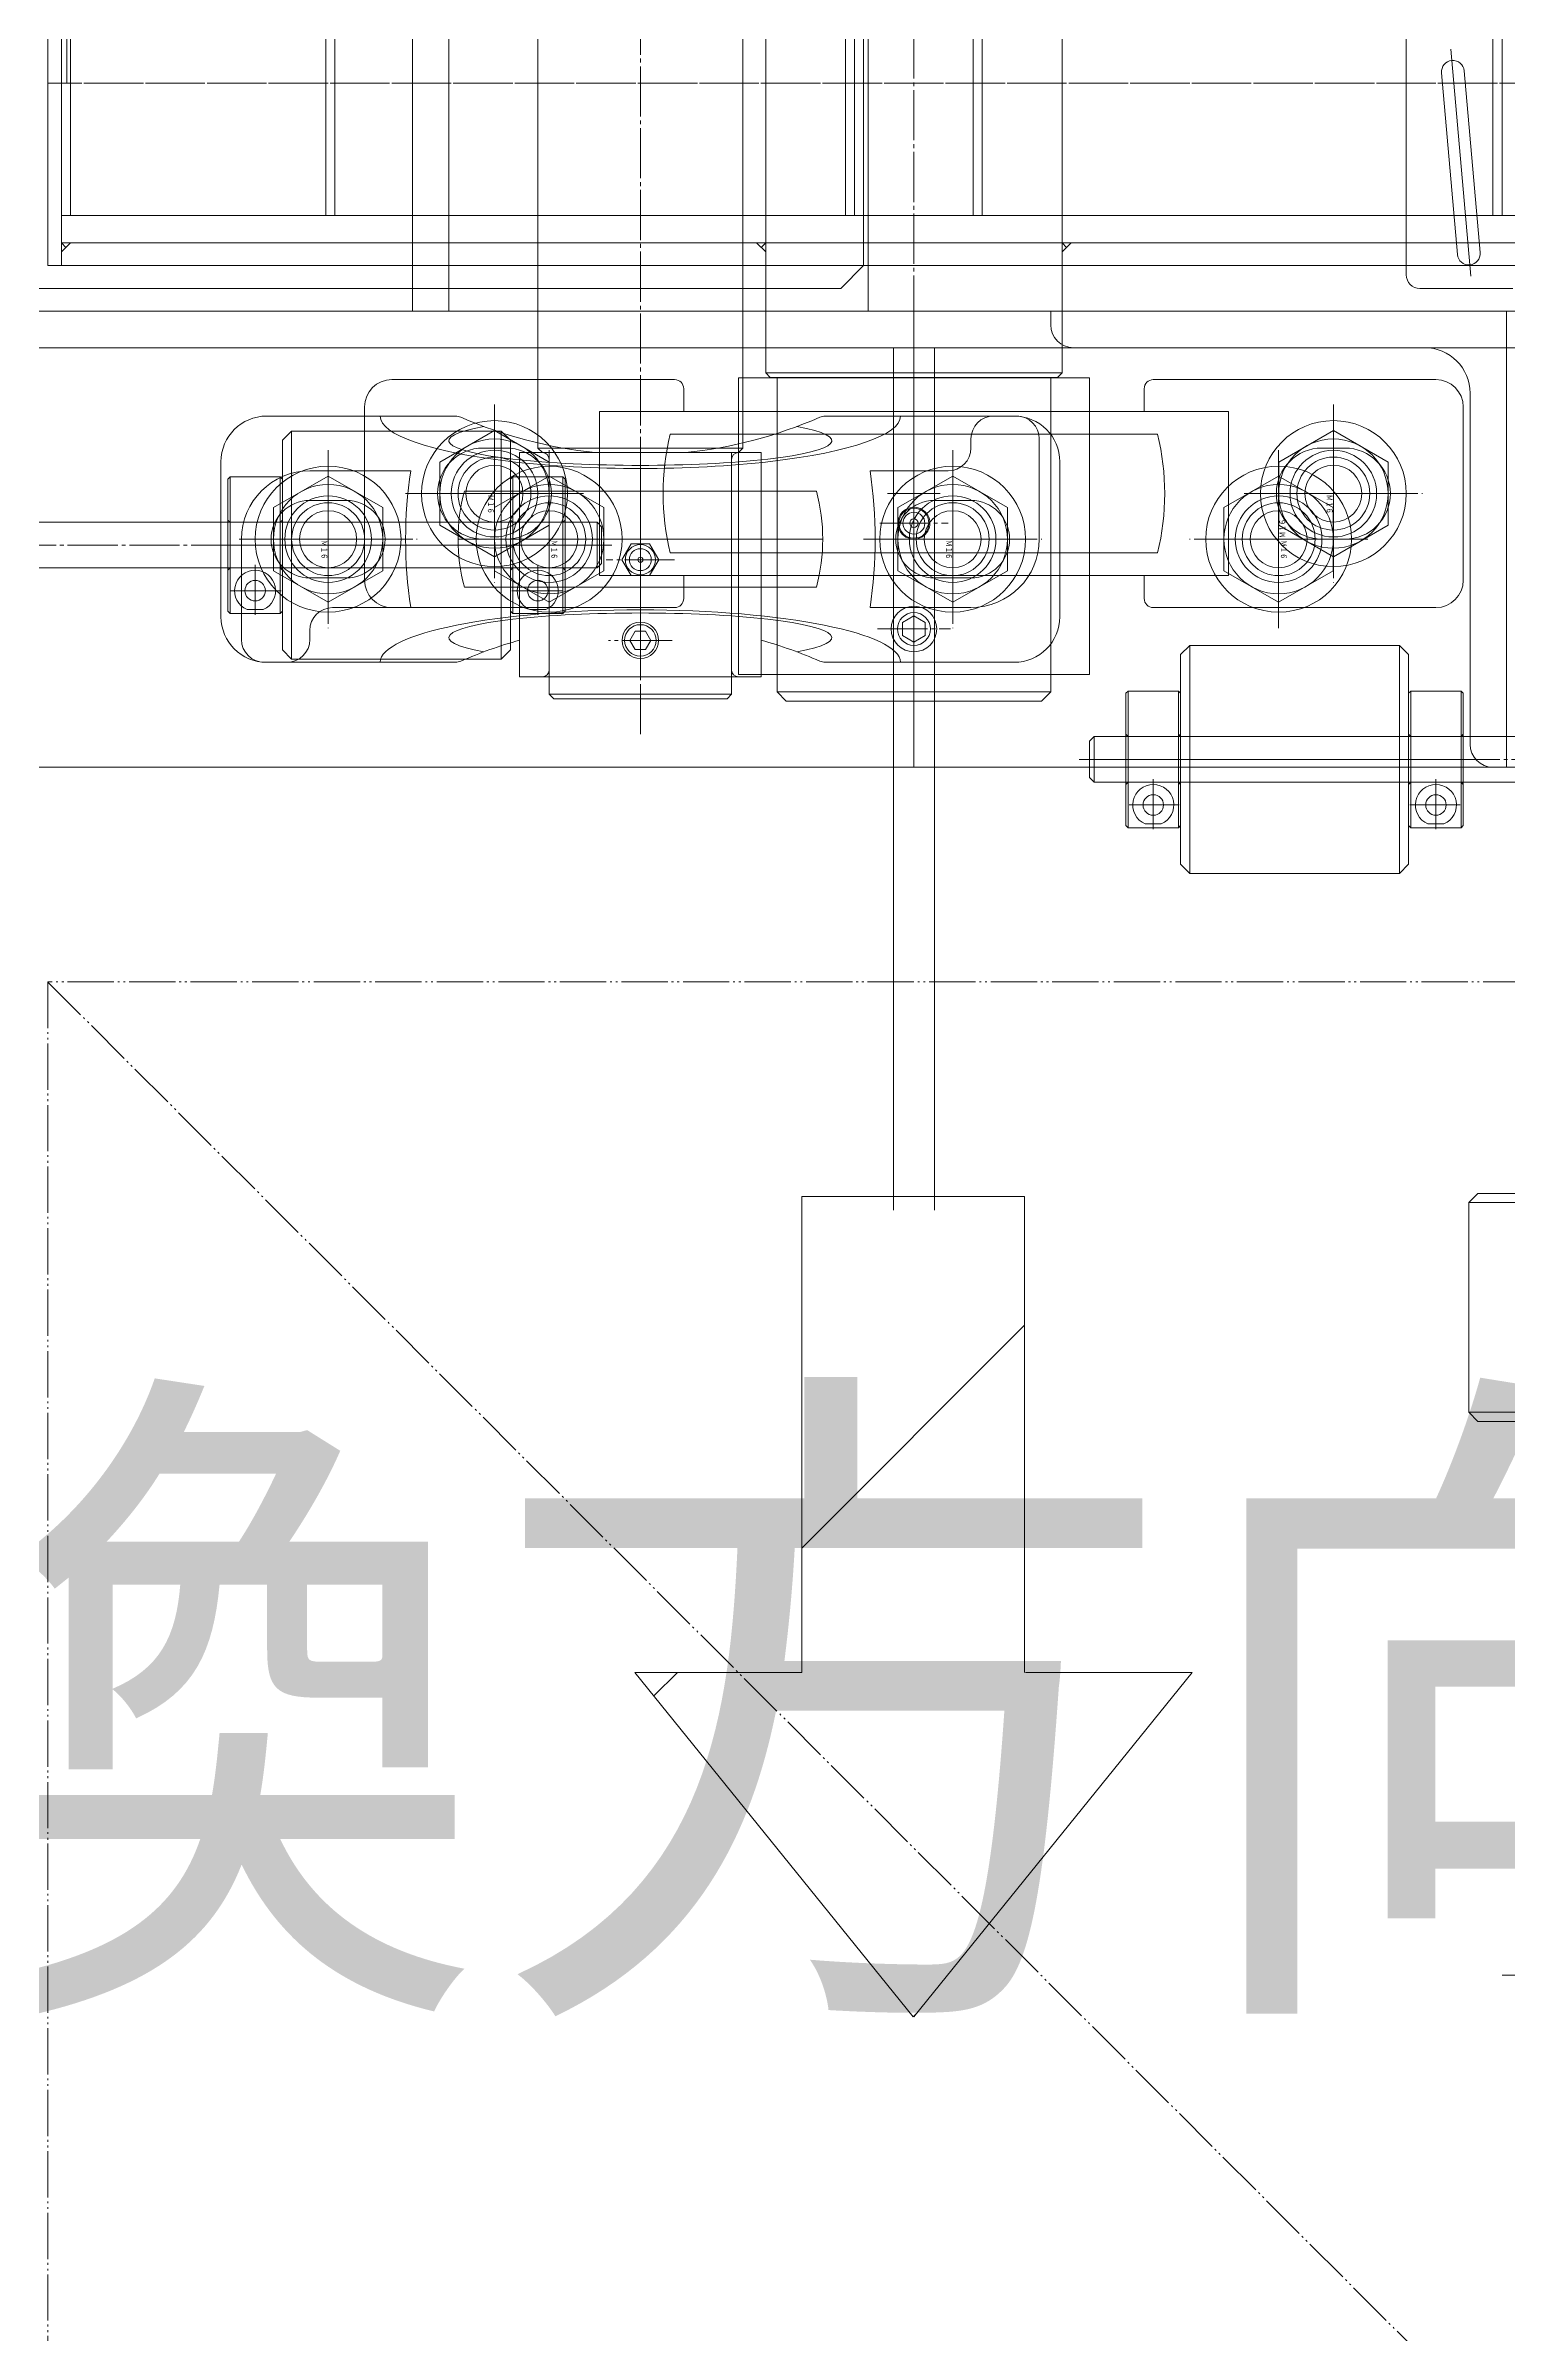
# Model space of a CAD drawing. Units: millimetres at full size. Extents: x -21196 to 21204, y -11807 to 11807.
# Drawn here: x -9000 to -8679, y -3874 to -3372 of the extents above; entities that cross this region are included whole.
import ezdxf
from ezdxf.enums import TextEntityAlignment as Align

# ---------------------------------------------------------------- set-up
doc = ezdxf.new("R2010")
doc.units = ezdxf.units.MM
doc.header["$LTSCALE"] = 0.5
doc.linetypes.add('USER3', pattern=[26.999999, 20.299999, -1.7, 0.8, -1.7, 0.8, -1.7])
doc.linetypes.add('USER4', pattern=[27.1, 22, -1.7, 1.7, -1.7])
doc.layers.add('1-0_設備-5(241129配置図菊池追記(立面図).jww)(機器配置図 260128.dwg)', color=7, linetype='Continuous', lineweight=9)
doc.layers.add('1-1_設備-D(241129配置図菊池追記(立面図).jww)(機器配置図 260128.dwg)', color=7, linetype='Continuous')
doc.styles.add('ＭＳ ゴシック', font='')
doc.styles.get('ＭＳ ゴシック').set_extended_font_data('MS Gothic')

msp = doc.modelspace()

# ---------------------------------------------------------------- linework, layer by layer
at = {"layer": '1-0_設備-5(241129配置図菊池追記(立面図).jww)(機器配置図 260128.dwg)', "linetype": 'USER4'}
for p, q in [((-8809.5215, -1010.3917), (-8809.5215, -3520.9026)), ((-8869.5215, -3522.9294), (-8869.5215, -1337.3649)), ((-8901.5215, -3450.6119), (-8901.5215, -3489.6824)), ((-8901.5215, -3453.4721), (-8901.5215, -3486.8222)), ((-8717.5215, -3450.6119), (-8717.5215, -3489.6824)), ((-8717.5215, -3453.4721), (-8717.5215, -3486.8222)), ((-8901.5215, -3455.3342), (-8901.5215, -3484.9601)), ((-8717.5215, -3455.3342), (-8717.5215, -3484.9601)), ((-8938.0215, -3460.6119), (-8938.0215, -3499.6824)), ((-8889.5215, -3460.6119), (-8889.5215, -3499.6824)), ((-8889.5215, -3497.1895), (-8889.5215, -3463.1048)), ((-8801.0215, -3460.6119), (-8801.0215, -3499.6824)), ((-8729.5215, -3460.6119), (-8729.5215, -3499.6824)), ((-8729.5215, -3499.6824), (-8729.5215, -3460.6119)), ((-8729.5215, -3497.1895), (-8729.5215, -3463.1048)), ((-8729.5215, -3497.1895), (-8729.5215, -3463.1048)), ((-8938.0215, -3494.9601), (-8938.0215, -3465.3342)), ((-8938.0215, -3466.6471), (-8938.0215, -3493.6471)), ((-8889.5215, -3496.4239), (-8889.5215, -3463.8704)), ((-8889.5215, -3496.4239), (-8889.5215, -3463.8704)), ((-8801.0215, -3494.9601), (-8801.0215, -3465.3342)), ((-8801.0215, -3466.6471), (-8801.0215, -3493.6471)), ((-8729.5215, -3496.4239), (-8729.5215, -3463.8704)), ((-8729.5215, -3496.4239), (-8729.5215, -3463.8704)), ((-8881.977, -3470.1471), (-8921.0661, -3470.1471)), ((-8921.0568, -3470.1471), (-8881.9862, -3470.1471)), ((-8916.3345, -3470.1471), (-8886.7085, -3470.1471)), ((-8737.0661, -3470.1471), (-8697.977, -3470.1471)), ((-8737.0568, -3470.1471), (-8697.9862, -3470.1471)), ((-8732.3345, -3470.1471), (-8702.7085, -3470.1471)), ((-8817.0271, -3476.6471), (-8802.016, -3476.6471)), ((-8875.748, -3481.4471), (-9060.6373, -3481.4471)), ((-8957.5568, -3480.1471), (-8918.4862, -3480.1471)), ((-8955.3293, -3480.1471), (-8920.7137, -3480.1471)), ((-8923.2085, -3480.1471), (-8952.8345, -3480.1471)), ((-8869.9862, -3480.1471), (-8909.0568, -3480.1471)), ((-8872.4792, -3480.1471), (-8906.5639, -3480.1471)), ((-8873.2448, -3480.1471), (-8905.7983, -3480.1471)), ((-8873.2448, -3480.1471), (-8905.7983, -3480.1471)), ((-8820.5568, -3480.1471), (-8781.4862, -3480.1471)), ((-8783.7137, -3480.1471), (-8818.3293, -3480.1471)), ((-8786.2085, -3480.1471), (-8815.8345, -3480.1471)), ((-8709.9862, -3480.1471), (-8749.0568, -3480.1471)), ((-8709.9862, -3480.1471), (-8749.0568, -3480.1471)), ((-8746.5639, -3480.1471), (-8712.4792, -3480.1471)), ((-8746.5639, -3480.1471), (-8712.4792, -3480.1471)), ((-8713.2448, -3480.1471), (-8745.7983, -3480.1471)), ((-8713.2448, -3480.1471), (-8745.7983, -3480.1471)), ((-8954.0215, -3485.757), (-8954.0215, -3497.1373)), ((-8892.0215, -3485.757), (-8892.0215, -3497.1373)), ((-8862.016, -3484.6471), (-8877.0271, -3484.6471)), ((-8948.3314, -3491.4471), (-8959.7117, -3491.4471)), ((-8897.7117, -3491.4471), (-8886.3314, -3491.4471)), ((-8862.5215, -3502.3471), (-8876.5215, -3502.3471)), ((-8817.5215, -3499.8471), (-8801.5215, -3499.8471)), ((-8773.2951, -3528.4471), (-8588.4058, -3528.4471)), ((-8757.0215, -3532.757), (-8757.0215, -3544.1373)), ((-8695.0215, -3532.757), (-8695.0215, -3544.1373)), ((-8751.3314, -3538.4471), (-8762.7117, -3538.4471)), ((-8700.7117, -3538.4471), (-8689.3314, -3538.4471)), ((-8318.5216, -3795.1472), (-8680.5216, -3795.1472))]:
    msp.add_line(p, q, dxfattribs=at)
at = {"layer": '1-0_設備-5(241129配置図菊池追記(立面図).jww)(機器配置図 260128.dwg)'}
for p, q in [((-8911.5215, -3430.1471), (-8911.5215, -1430.1471)), ((-8996.5215, -1440.1471), (-8996.5215, -3420.1471)), ((-8842.0215, -1440.1471), (-8842.0215, -3420.1471)), ((-8777.0215, -1440.1471), (-8777.0215, -3420.1471)), ((-8701.5215, -3422.1471), (-8701.5215, -1438.1471)), ((-8994.5215, -3409.1471), (-8994.5215, -2433.1471)), ((-8938.5215, -2433.1471), (-8938.5215, -3409.1471)), ((-8936.5215, -2433.1471), (-8936.5215, -3409.1471)), ((-8824.5215, -3409.1471), (-8824.5215, -2433.1471)), ((-8822.5215, -3409.1471), (-8822.5215, -2433.1471)), ((-8796.5215, -2433.1471), (-8796.5215, -3409.1471)), ((-8794.5215, -2433.1471), (-8794.5215, -3409.1471)), ((-8682.5215, -2433.1471), (-8682.5215, -3409.1471)), ((-8680.5215, -2433.1471), (-8680.5215, -3409.1471)), ((-8691.7368, -3372.6861), (-8687.3842, -3422.4369)), ((-8693.7941, -3377.8555), (-8690.3079, -3417.7033)), ((-8685.3269, -3417.2675), (-8688.8131, -3377.4197)), ((-8622.5215, -3409.1471), (-8996.5215, -3409.1471)), ((-8622.5215, -3415.1471), (-8996.5215, -3415.1471)), ((-8995.5215, -3416.1471), (-8996.5215, -3415.1471)), ((-8843.0215, -3416.1471), (-8842.0215, -3415.1471)), ((-8776.0215, -3416.1471), (-8777.0215, -3415.1471)), ((-8777.0215, -3420.1471), (-8777.0215, -3443.6471)), ((-8678.1562, -3425.1471), (-8698.5215, -3425.1471)), ((-8809.5215, -3530.1471), (-8809.5215, -3430.1471)), ((-8779.5215, -3433.1471), (-8779.5215, -3430.1471)), ((-8679.5215, -3430.1471), (-8779.5215, -3430.1471)), ((-8779.5215, -3433.1471), (-8779.5215, -3430.1471)), ((-8679.5215, -3430.1471), (-8779.5215, -3430.1471)), ((-8679.5215, -3430.1471), (-8679.5215, -3530.1471)), ((-9209.5215, -3438.1471), (-6709.5215, -3438.1471)), ((-9209.5215, -3438.1471), (-6709.5215, -3438.1471)), ((-9209.5215, -3438.1471), (-6709.5215, -3438.1471)), ((-9114.5215, -3438.1471), (-8774.5215, -3438.1471)), ((-9114.5215, -3438.1471), (-8774.5215, -3438.1471)), ((-8814.0215, -3627.3532), (-8814.0215, -3438.1471)), ((-8697.5215, -3438.1471), (-8774.5215, -3438.1471)), ((-8697.5215, -3438.1471), (-8774.5215, -3438.1471)), ((-8862.0215, -3445.1471), (-8924.0215, -3445.1471)), ((-8860.0215, -3452.1471), (-8860.0215, -3447.1471)), ((-8771.0215, -3444.7471), (-8848.0215, -3444.7471)), ((-8848.0215, -3444.7471), (-8848.0215, -3452.1471)), ((-8842.0215, -3443.6471), (-8841.0215, -3444.6471)), ((-8778.0215, -3444.6471), (-8841.0215, -3444.6471)), ((-8839.5215, -3444.6471), (-8839.5215, -3513.6471)), ((-8839.5215, -3444.7471), (-8839.5215, -3509.8471)), ((-8809.5215, -3444.7471), (-8809.5215, -3509.8471)), ((-8779.5215, -3513.6471), (-8779.5215, -3444.6471)), ((-8779.5215, -3444.7471), (-8779.5215, -3509.8471)), ((-8777.0215, -3443.6471), (-8778.0215, -3444.6471)), ((-8771.0215, -3444.7471), (-8771.0215, -3452.1471)), ((-8759.0215, -3447.1471), (-8759.0215, -3452.1471)), ((-8695.0215, -3445.1471), (-8757.0215, -3445.1471)), ((-8687.5215, -3525.1471), (-8687.5215, -3448.1471)), ((-8687.5215, -3525.1471), (-8687.5215, -3448.1471)), ((-8910.0771, -3453.1471), (-8951.5215, -3453.1471)), ((-8930.0215, -3451.1471), (-8930.0215, -3489.1471)), ((-8878.5215, -3452.1471), (-8878.5215, -3488.1471)), ((-8878.5215, -3452.1471), (-8877.7133, -3452.1471)), ((-8741.3298, -3452.1471), (-8877.7133, -3452.1471)), ((-8848.0215, -3452.1471), (-8848.0215, -3488.1471)), ((-8828.966, -3453.1471), (-8787.0215, -3453.1471)), ((-8771.0215, -3452.1471), (-8771.0215, -3488.1471)), ((-8741.3298, -3452.1471), (-8740.5215, -3452.1471)), ((-8740.5215, -3488.1471), (-8740.5215, -3452.1471)), ((-8689.0215, -3489.1471), (-8689.0215, -3451.1471)), ((-8946.0215, -3456.4471), (-8946.0215, -3506.4471)), ((-8913.5155, -3463.2221), (-8901.5215, -3456.2971)), ((-8900.0215, -3456.4471), (-8900.0215, -3506.4471)), ((-8862.9631, -3457.1471), (-8756.08, -3457.1471)), ((-8797.0215, -3458.1471), (-8797.0215, -3460.1471)), ((-8782.0215, -3458.1471), (-8782.0215, -3480.1471)), ((-8729.5155, -3463.2221), (-8717.5215, -3456.2971)), ((-8961.5215, -3497.1471), (-8961.5215, -3463.1471)), ((-8913.5155, -3477.0721), (-8913.5155, -3463.2221)), ((-8904.0215, -3460.1471), (-8899.0215, -3460.1471)), ((-8843.0215, -3461.1471), (-8896.0215, -3461.1471)), ((-8847.0215, -3460.1471), (-8892.0215, -3460.1471)), ((-8889.5215, -3462.6471), (-8889.5215, -3508.8471)), ((-8869.5215, -3510.3471), (-8869.5215, -3461.1471)), ((-8849.5215, -3462.6471), (-8849.5215, -3508.8471)), ((-8777.5215, -3463.1471), (-8777.5215, -3497.1471)), ((-8729.5155, -3477.0721), (-8729.5155, -3463.2221)), ((-8720.0215, -3460.1471), (-8715.0215, -3460.1471)), ((-8959.5215, -3466.4471), (-8960.0215, -3466.9471)), ((-8960.0215, -3466.9471), (-8960.0215, -3495.9471)), ((-8959.5215, -3466.4471), (-8959.5215, -3496.4471)), ((-8948.5215, -3466.4471), (-8959.5215, -3466.4471)), ((-8950.0155, -3473.2221), (-8938.0215, -3466.2971)), ((-8948.5215, -3466.4471), (-8948.5215, -3496.4471)), ((-8948.0215, -3466.9471), (-8948.5215, -3466.4471)), ((-8948.0215, -3466.9471), (-8948.0215, -3495.9471)), ((-8942.0215, -3465.1471), (-8919.8901, -3465.1471)), ((-8898.0215, -3466.9471), (-8897.5215, -3466.4471)), ((-8898.0215, -3466.9471), (-8898.0215, -3495.9471)), ((-8897.5215, -3466.4471), (-8897.5215, -3496.4471)), ((-8897.5215, -3466.4471), (-8886.5215, -3466.4471)), ((-8877.5275, -3473.2221), (-8889.5215, -3466.2971)), ((-8886.5215, -3466.4471), (-8886.5215, -3496.4471)), ((-8886.5215, -3466.4471), (-8886.0215, -3466.9471)), ((-8886.0215, -3466.9471), (-8886.0215, -3495.9471)), ((-8802.0215, -3465.1471), (-8819.1529, -3465.1471)), ((-8813.0155, -3473.2221), (-8801.0215, -3466.2971)), ((-8741.5155, -3473.2221), (-8729.5215, -3466.2971)), ((-8717.5275, -3473.2221), (-8729.5215, -3466.2971)), ((-8729.5215, -3466.2971), (-8717.5275, -3473.2221)), ((-8950.0155, -3487.0721), (-8950.0155, -3473.2221)), ((-8934.0215, -3471.6471), (-8942.0215, -3471.6471)), ((-8830.9243, -3469.6471), (-8908.1188, -3469.6471)), ((-8877.5275, -3487.0721), (-8877.5275, -3473.2221)), ((-8803.7592, -3470.1471), (-8815.2839, -3470.1471)), ((-8813.0155, -3487.0721), (-8813.0155, -3473.2221)), ((-8805.0215, -3471.6471), (-8797.0215, -3471.6471)), ((-8717.5275, -3487.0721), (-8717.5275, -3473.2221)), ((-8717.5275, -3473.2221), (-8717.5275, -3487.0721)), ((-8960.0215, -3475.9471), (-8959.5215, -3476.4471)), ((-8948.5215, -3476.4471), (-8959.5215, -3476.4471)), ((-8948.5215, -3476.4471), (-8948.0215, -3475.9471)), ((-8898.0215, -3476.4471), (-8948.0215, -3476.4471)), ((-8901.5215, -3483.9971), (-8913.5155, -3477.0721)), ((-8889.5275, -3477.0721), (-8901.5215, -3483.9971)), ((-8897.5215, -3476.4471), (-8898.0215, -3475.9471)), ((-8897.5215, -3476.4471), (-8886.5215, -3476.4471)), ((-8886.0215, -3475.9471), (-8886.5215, -3476.4471)), ((-8879.0215, -3476.4471), (-8879.0215, -3486.4471)), ((-8717.5215, -3483.9971), (-8729.5155, -3477.0721)), ((-8705.5275, -3477.0721), (-8717.5215, -3483.9971)), ((-8948.0215, -3481.4471), (-8960.0215, -3481.4471)), ((-8957.0215, -3502.1471), (-8957.0215, -3480.1471)), ((-8898.0215, -3481.4471), (-8948.0215, -3481.4471)), ((-8909.5215, -3480.1471), (-8829.5215, -3480.1471)), ((-8899.0215, -3480.1471), (-8904.0215, -3480.1471)), ((-8898.0215, -3481.4471), (-8886.0215, -3481.4471)), ((-8862.9631, -3483.1471), (-8756.08, -3483.1471)), ((-8715.0215, -3480.1471), (-8720.0215, -3480.1471)), ((-8959.5215, -3486.4471), (-8960.0215, -3486.9471)), ((-8948.5215, -3486.4471), (-8959.5215, -3486.4471)), ((-8938.0215, -3493.9971), (-8950.0155, -3487.0721)), ((-8948.0215, -3486.9471), (-8948.5215, -3486.4471)), ((-8898.0215, -3486.4471), (-8948.0215, -3486.4471)), ((-8934.0215, -3488.6471), (-8942.0215, -3488.6471)), ((-8926.0275, -3487.0721), (-8938.0215, -3493.9971)), ((-8901.5155, -3487.0721), (-8889.5215, -3493.9971)), ((-8898.0215, -3486.9471), (-8897.5215, -3486.4471)), ((-8897.5215, -3486.4471), (-8886.5215, -3486.4471)), ((-8889.5215, -3493.9971), (-8877.5275, -3487.0721)), ((-8886.5215, -3486.4471), (-8886.0215, -3486.9471)), ((-8877.7133, -3488.1471), (-8878.5215, -3488.1471)), ((-8877.7133, -3488.1471), (-8741.3298, -3488.1471)), ((-8860.0215, -3493.1471), (-8860.0215, -3488.1471)), ((-8848.0215, -3488.1471), (-8848.0215, -3509.8471)), ((-8801.0215, -3493.9971), (-8813.0155, -3487.0721)), ((-8805.0215, -3488.6471), (-8797.0215, -3488.6471)), ((-8789.0275, -3487.0721), (-8801.0215, -3493.9971)), ((-8771.0215, -3488.1471), (-8771.0215, -3509.8471)), ((-8759.0215, -3488.1471), (-8759.0215, -3493.1471)), ((-8741.5155, -3487.0721), (-8729.5215, -3493.9971)), ((-8740.5215, -3488.1471), (-8741.3298, -3488.1471)), ((-8729.5215, -3493.9971), (-8717.5275, -3487.0721)), ((-8717.5275, -3487.0721), (-8729.5215, -3493.9971)), ((-8830.9243, -3490.6471), (-8908.1188, -3490.6471)), ((-8960.0215, -3495.9471), (-8959.5215, -3496.4471)), ((-8948.5215, -3496.4471), (-8959.5215, -3496.4471)), ((-8952.2629, -3495.5893), (-8955.7801, -3495.5893)), ((-8948.0215, -3495.9471), (-8948.5215, -3496.4471)), ((-8937.0215, -3495.1471), (-8919.8901, -3495.1471)), ((-8924.0215, -3495.1471), (-8862.0215, -3495.1471)), ((-8898.0215, -3495.9471), (-8897.5215, -3496.4471)), ((-8897.5215, -3496.4471), (-8886.5215, -3496.4471)), ((-8893.7801, -3495.5893), (-8890.2629, -3495.5893)), ((-8886.0215, -3495.9471), (-8886.5215, -3496.4471)), ((-8797.0215, -3495.1471), (-8819.1529, -3495.1471)), ((-8812.0215, -3498.4038), (-8809.5215, -3496.9604)), ((-8812.0215, -3501.2905), (-8812.0215, -3498.4038)), ((-8809.5215, -3496.9604), (-8807.0215, -3498.4038)), ((-8807.0215, -3498.4038), (-8807.0215, -3501.2905)), ((-8757.0215, -3495.1471), (-8695.0215, -3495.1471)), ((-8942.0215, -3502.1471), (-8942.0215, -3500.1471)), ((-8809.5215, -3502.7339), (-8812.0215, -3501.2905)), ((-8807.0215, -3501.2905), (-8809.5215, -3502.7339)), ((-8749.0215, -3503.4471), (-8749.0215, -3553.4471)), ((-8703.0215, -3503.4471), (-8703.0215, -3553.4471)), ((-8910.0771, -3507.1471), (-8952.0215, -3507.1471)), ((-8828.966, -3507.1471), (-8787.5215, -3507.1471)), ((-8843.0215, -3510.3471), (-8896.0215, -3510.3471)), ((-8771.0215, -3509.8471), (-8848.0215, -3509.8471)), ((-8837.5215, -3515.6471), (-8839.5215, -3513.6471)), ((-8779.5215, -3513.6471), (-8839.5215, -3513.6471)), ((-8779.5215, -3513.6471), (-8781.5215, -3515.6471)), ((-8762.5215, -3513.4471), (-8763.0215, -3513.9471)), ((-8762.5215, -3513.4471), (-8762.5215, -3543.4471)), ((-8751.5215, -3513.4471), (-8762.5215, -3513.4471)), ((-8751.5215, -3513.4471), (-8751.5215, -3543.4471)), ((-8751.0215, -3513.9471), (-8751.5215, -3513.4471)), ((-8701.0215, -3513.9471), (-8700.5215, -3513.4471)), ((-8700.5215, -3513.4471), (-8700.5215, -3543.4471)), ((-8700.5215, -3513.4471), (-8689.5215, -3513.4471)), ((-8689.5215, -3513.4471), (-8689.5215, -3543.4471)), ((-8689.5215, -3513.4471), (-8689.0215, -3513.9471)), ((-8889.5215, -3514.1471), (-8849.5215, -3514.1471)), ((-8837.5215, -3515.6471), (-8781.5215, -3515.6471)), ((-8763.0215, -3513.9471), (-8763.0215, -3542.9471)), ((-8751.0215, -3513.9471), (-8751.0215, -3542.9471)), ((-8701.0215, -3513.9471), (-8701.0215, -3542.9471)), ((-8689.0215, -3513.9471), (-8689.0215, -3542.9471)), ((-8770.0215, -3523.4471), (-8770.0215, -3533.4471)), ((-8763.0215, -3522.9471), (-8762.5215, -3523.4471)), ((-8751.5215, -3523.4471), (-8762.5215, -3523.4471)), ((-8751.5215, -3523.4471), (-8751.0215, -3522.9471)), ((-8751.0215, -3523.4471), (-8701.0215, -3523.4471)), ((-8700.5215, -3523.4471), (-8701.0215, -3522.9471)), ((-8700.5215, -3523.4471), (-8689.5215, -3523.4471)), ((-8689.0215, -3522.9471), (-8689.5215, -3523.4471)), ((-8751.0215, -3528.4471), (-8763.0215, -3528.4471)), ((-8751.0215, -3528.4471), (-8701.0215, -3528.4471)), ((-8701.0215, -3528.4471), (-8689.0215, -3528.4471)), ((-8777.0215, -3530.1471), (-8842.0215, -3530.1471)), ((-8762.5215, -3533.4471), (-8763.0215, -3533.9471)), ((-8751.5215, -3533.4471), (-8762.5215, -3533.4471)), ((-8751.0215, -3533.9471), (-8751.5215, -3533.4471)), ((-8751.0215, -3533.4471), (-8701.0215, -3533.4471)), ((-8701.0215, -3533.9471), (-8700.5215, -3533.4471)), ((-8700.5215, -3533.4471), (-8689.5215, -3533.4471)), ((-8689.5215, -3533.4471), (-8689.0215, -3533.9471)), ((-8682.5215, -3530.1471), (-8679.5215, -3530.1471)), ((-8682.5215, -3530.1471), (-8679.5215, -3530.1471)), ((-8763.0215, -3542.9471), (-8762.5215, -3543.4471)), ((-8751.5215, -3543.4471), (-8762.5215, -3543.4471)), ((-8755.2629, -3542.5893), (-8758.7801, -3542.5893)), ((-8751.0215, -3542.9471), (-8751.5215, -3543.4471)), ((-8701.0215, -3542.9471), (-8700.5215, -3543.4471)), ((-8700.5215, -3543.4471), (-8689.5215, -3543.4471)), ((-8696.7801, -3542.5893), (-8693.2629, -3542.5893)), ((-8689.0215, -3542.9471), (-8689.5215, -3543.4471)), ((-8834.137, -3624.2955), (-8785.2481, -3624.2955)), ((-8834.137, -3728.74), (-8834.137, -3624.2955)), ((-8785.2481, -3728.74), (-8785.2481, -3624.2955)), ((-8637.8216, -3625.6472), (-8687.8216, -3625.6472)), ((-8834.137, -3701.4607), (-8785.2481, -3652.5718)), ((-8637.8216, -3671.6472), (-8687.8216, -3671.6472)), ((-8866.562, -3733.8857), (-8861.4162, -3728.74)), ((-8809.6926, -3804.2955), (-8808.8033, -3803.4062))]:
    msp.add_line(p, q, dxfattribs=at)
at = {"layer": '1-0_設備-5(241129配置図菊池追記(立面図).jww)(機器配置図 260128.dwg)', "linetype": 'USER3'}
msp.add_line((-7999.5216, -4577.26), (-8999.5216, -3577.26), dxfattribs=at)
at = {"layer": '1-0_設備-5(241129配置図菊池追記(立面図).jww)(機器配置図 260128.dwg)'}
for points in [[(-8819.5215, -1430.1471), (-8919.5215, -1430.1471), (-8919.5215, -3430.1471), (-8819.5215, -3430.1471)], [(-8619.5215, -1440.1471), (-8619.5215, -3420.1471), (-8999.5215, -3420.1471), (-8999.5215, -1440.1471)], [(-9673.0586, -3350.1471), (-9673.0586, -3420.1471), (-9668.0586, -3425.1471), (-8825.5548, -3425.1471), (-8820.5548, -3420.1471), (-8820.5548, -3350.1471)], [(-8996.5215, -3415.1471), (-8996.5215, -3417.1471), (-8994.5215, -3415.1471)], [(-8842.0215, -3415.1471), (-8842.0215, -3417.1471), (-8844.0215, -3415.1471)], [(-8777.0215, -3415.1471), (-8777.0215, -3417.1471), (-8775.0215, -3415.1471)], [(-9209.5215, -3430.1471), (-8679.5215, -3430.1471), (-8679.5215, -3530.1471), (-9209.5215, -3530.1471)], [(-9209.5215, -3530.1471), (-6709.5215, -3530.1471), (-6709.5215, -3430.1471), (-9209.5215, -3430.1471)], [(-9209.5215, -3530.1471), (-6709.5215, -3530.1471), (-6709.5215, -3430.1471), (-9209.5215, -3430.1471)], [(-9209.5215, -3530.1471), (-6709.5215, -3530.1471), (-6709.5215, -3430.1471), (-9209.5215, -3430.1471)], [(-8900.0215, -3506.4471), (-8946.0215, -3506.4471), (-8948.0215, -3504.4471), (-8948.0215, -3458.4471), (-8946.0215, -3456.4471), (-8900.0215, -3456.4471), (-8898.0215, -3458.4471), (-8898.0215, -3504.4471)], [(-8889.5215, -3461.1471), (-8849.5215, -3461.1471), (-8849.5215, -3514.1471), (-8850.5215, -3515.1471), (-8888.5215, -3515.1471), (-8889.5215, -3514.1471)], [(-9058.0215, -3486.4471), (-8879.0215, -3486.4471), (-8878.0215, -3485.4471), (-8878.0215, -3477.4471), (-8879.0215, -3476.4471), (-9058.0215, -3476.4471)], [(-8867.5008, -3481.1471), (-8865.4801, -3484.6471), (-8867.5008, -3488.1471), (-8871.5423, -3488.1471), (-8873.563, -3484.6471), (-8871.5423, -3481.1471)], [(-8868.3668, -3500.3471), (-8867.2121, -3502.3471), (-8868.3668, -3504.3471), (-8870.6762, -3504.3471), (-8871.8309, -3502.3471), (-8870.6762, -3500.3471)], [(-8749.0215, -3553.4471), (-8703.0215, -3553.4471), (-8701.0215, -3551.4471), (-8701.0215, -3505.4471), (-8703.0215, -3503.4471), (-8749.0215, -3503.4471), (-8751.0215, -3505.4471), (-8751.0215, -3551.4471)], [(-8591.0215, -3533.4471), (-8770.0215, -3533.4471), (-8771.0215, -3532.4471), (-8771.0215, -3524.4471), (-8770.0215, -3523.4471), (-8591.0215, -3523.4471)], [(-8687.8216, -3625.6472), (-8687.8216, -3671.6472), (-8685.8216, -3673.6472), (-8639.8216, -3673.6472), (-8637.8216, -3671.6472), (-8637.8216, -3625.6472), (-8639.8216, -3623.6472), (-8685.8216, -3623.6472)]]:
    msp.add_lwpolyline(points, close=True, dxfattribs=at)
at = {"layer": '1-0_設備-5(241129配置図菊池追記(立面図).jww)(機器配置図 260128.dwg)', "linetype": 'USER3'}
for points in [[(-8999.5215, -1480.1471), (-6779.5215, -1480.1471), (-6779.5215, -3380.1471), (-8999.5215, -3380.1471)], [(-8999.5215, -1480.1471), (-6832.4215, -1480.1471), (-6832.4215, -3380.1471), (-8999.5215, -3380.1471)], [(-8995.3229, -1480.1471), (-6686.0215, -1480.1471), (-6686.0215, -3380.1471), (-8995.3229, -3380.1471)], [(-7999.5216, -3577.26), (-8999.5216, -3577.26), (-8999.5216, -4577.26), (-7999.5216, -4577.26)]]:
    msp.add_lwpolyline(points, close=True, dxfattribs=at)
at = {"layer": '1-0_設備-5(241129配置図菊池追記(立面図).jww)(機器配置図 260128.dwg)'}
for points in [[(-8847.0215, -3359.1471), (-8847.0215, -3460.1471), (-8848.0215, -3461.1471), (-8891.0215, -3461.1471), (-8892.0215, -3460.1471), (-8892.0215, -3359.1471)], [(-8777.0215, -3443.6471), (-8842.0215, -3443.6471), (-8842.0215, -3420.1471)], [(-8679.5215, -3430.1471), (-9209.5215, -3430.1471), (-9209.5215, -3530.1471), (-8842.0215, -3530.1471)], [(-8777.0215, -3530.1471), (-8679.5215, -3530.1471), (-8679.5215, -3430.1471), (-8679.5215, -3530.1471)], [(-8814.0215, -3438.1471), (-8805.0215, -3438.1471), (-8805.0215, -3627.3532)], [(-8901.5215, -3456.2971), (-8889.5275, -3463.2221), (-8889.5275, -3477.0721)], [(-8717.5215, -3456.2971), (-8705.5275, -3463.2221), (-8705.5275, -3477.0721)], [(-8896.0215, -3461.1471), (-8896.0215, -3462.7475), (-8896.0215, -3497.5468), (-8896.0215, -3510.3471)], [(-8843.0215, -3461.1471), (-8843.0215, -3462.7475), (-8843.0215, -3497.5468), (-8843.0215, -3510.3471)], [(-8938.0215, -3466.2971), (-8926.0275, -3473.2221), (-8926.0275, -3487.0721)], [(-8889.5215, -3466.2971), (-8901.5155, -3473.2221), (-8901.5155, -3487.0721)], [(-8801.0215, -3466.2971), (-8789.0275, -3473.2221), (-8789.0275, -3487.0721)], [(-8729.5215, -3466.2971), (-8741.5155, -3473.2221), (-8741.5155, -3487.0721)], [(-8729.5215, -3493.9971), (-8741.5155, -3487.0721), (-8741.5155, -3473.2221)], [(-8809.6926, -3804.2955), (-8870.7182, -3728.74), (-8834.137, -3728.74)], [(-8809.5215, -3804.2955), (-8748.4959, -3728.74), (-8785.0771, -3728.74)]]:
    msp.add_lwpolyline(points, dxfattribs=at)
for centre, radius in [((-8901.5215, -3470.1471), 16), ((-8901.5215, -3470.1471), 11.994), ((-8717.5215, -3470.1471), 16), ((-8717.5215, -3470.1471), 11.994), ((-8901.5215, -3470.1471), 9.5), ((-8901.5215, -3470.1471), 8), ((-8717.5215, -3470.1471), 9.5), ((-8717.5215, -3470.1471), 8), ((-8938.0215, -3480.1471), 16), ((-8938.0215, -3480.1471), 11.994), ((-8901.5215, -3470.1471), 6.25), ((-8889.5215, -3480.1471), 16), ((-8889.5215, -3480.1471), 11.994), ((-8801.0215, -3480.1471), 16), ((-8801.0215, -3480.1471), 11.994), ((-8729.5215, -3480.1471), 16), ((-8729.5215, -3480.1471), 16), ((-8729.5215, -3480.1471), 11.994), ((-8729.5215, -3480.1471), 11.994), ((-8717.5215, -3470.1471), 6.25), ((-8938.0215, -3480.1471), 9.5), ((-8938.0215, -3480.1471), 8), ((-8889.5215, -3480.1471), 9.5), ((-8889.5215, -3480.1471), 9.5), ((-8889.5215, -3480.1471), 9.5), ((-8889.5215, -3480.1471), 8), ((-8809.5215, -3476.6471), 3.3), ((-8801.0215, -3480.1471), 9.5), ((-8801.0215, -3480.1471), 8), ((-8729.5215, -3480.1471), 9.5), ((-8729.5215, -3480.1471), 9.5), ((-8729.5215, -3480.1471), 9.5), ((-8729.5215, -3480.1471), 9.5), ((-8729.5215, -3480.1471), 8), ((-8729.5215, -3480.1471), 8), ((-8938.0215, -3480.1471), 6.25), ((-8889.5215, -3480.1471), 6.25), ((-8809.5215, -3476.6471), 2.4), ((-8809.5215, -3476.6471), 0.929), ((-8801.0215, -3480.1471), 6.25), ((-8729.5215, -3480.1471), 6.25), ((-8729.5215, -3480.1471), 6.25), ((-8869.5215, -3484.6471), 3.3), ((-8869.5215, -3484.6471), 2.4), ((-8869.5215, -3484.6471), 0.555), ((-8954.0215, -3491.4471), 2.25), ((-8892.0215, -3491.4471), 2.25), ((-8869.5215, -3502.3471), 4), ((-8809.5215, -3499.8471), 5), ((-8809.5215, -3499.8471), 3.614), ((-8869.5215, -3502.3471), 3.45), ((-8757.0215, -3538.4471), 2.25), ((-8695.0215, -3538.4471), 2.25)]:
    msp.add_circle(centre, radius, dxfattribs=at)
for centre, radius, start, end in [((-8691.3036, -3377.6376), 2.5, 5, 185), ((-8687.8174, -3417.4854), 2.5, 185, 5), ((-8698.5215, -3422.1471), 3, 180, 270), ((-8774.5215, -3433.1471), 5, 180, 270), ((-8774.5215, -3433.1471), 5, 180, 270), ((-8697.5215, -3448.1471), 10, 0, 90), ((-8697.5215, -3448.1471), 10, 0, 90), ((-8924.0215, -3451.1471), 6, 90, 180), ((-8862.0215, -3447.1471), 2, 0, 90), ((-8757.0215, -3447.1471), 2, 90, 180), ((-8695.0215, -3451.1471), 6, 0, 90), ((-8951.5215, -3463.1471), 10, 90, 180), ((-8910.0771, -3456.1471), 3, 66.326, 90), ((-8869.5215, -3363.6471), 98, 246.326, 264.21), ((-8869.5215, -3363.6471), 98, 275.79, 293.674), ((-8828.966, -3456.1471), 3, 90, 113.674), ((-8792.0215, -3458.1471), 5, 90, 180), ((-8787.5215, -3463.1471), 10, 0, 90), ((-8787.0215, -3458.1471), 5, 0, 90), ((-8809.5215, -3470.1471), 55, 166.328, 193.672), ((-8809.5215, -3470.1471), 55, 346.328, 13.672), ((-8904.0215, -3470.1471), 10, 90, 270), ((-8899.0215, -3470.1471), 10, 270, 90), ((-8891.0215, -3462.6471), 1.5, 0, 90), ((-8848.0215, -3462.6471), 1.5, 90, 180), ((-8802.0215, -3460.1471), 5, 270, 0), ((-8720.0215, -3470.1471), 10, 90, 270), ((-8715.0215, -3470.1471), 10, 270, 90), ((-8942.0215, -3480.1471), 15, 90, 180), ((-8821.0215, -3480.1471), 100, 171.373, 188.627), ((-8918.0215, -3480.1471), 100, 351.373, 8.627), ((-8942.0215, -3480.1471), 8.5, 90, 270), ((-8934.0215, -3480.1471), 8.5, 270, 90), ((-8869.5215, -3480.1471), 40, 164.782, 195.218), ((-8869.5215, -3480.1471), 40, 344.782, 15.218), ((-8805.0215, -3480.1471), 8.5, 90, 270), ((-8809.5215, -3476.6471), 3.5, 90, 150), ((-8809.5215, -3476.6471), 3.5, 30, 90), ((-8797.0215, -3480.1471), 8.5, 270, 90), ((-8809.5215, -3476.6471), 3.5, 150, 210), ((-8809.5215, -3476.6471), 3.5, 210, 270), ((-8809.5215, -3476.6471), 3.5, 270, 330), ((-8809.5215, -3476.6471), 3.5, 330, 30), ((-8797.0215, -3480.1471), 15, 270, 0), ((-8954.0215, -3491.4471), 4.5, 293.004, 246.996), ((-8892.0215, -3491.4471), 4.5, 293.004, 246.996), ((-8924.0215, -3489.1471), 6, 180, 270), ((-8862.0215, -3493.1471), 2, 270, 0), ((-8757.0215, -3493.1471), 2, 180, 270), ((-8695.0215, -3489.1471), 6, 270, 0), ((-8951.5215, -3497.1471), 10, 180, 270), ((-8937.0215, -3500.1471), 5, 90, 180), ((-8787.5215, -3497.1471), 10, 270, 0), ((-8952.0215, -3502.1471), 5, 180, 270), ((-8947.0215, -3502.1471), 5, 270, 0), ((-8869.5215, -3596.6471), 98, 105.689, 113.674), ((-8869.5215, -3596.6471), 98, 66.326, 74.311), ((-8910.0771, -3504.1471), 3, 270, 293.674), ((-8828.966, -3504.1471), 3, 246.326, 270), ((-8891.0215, -3508.8471), 1.5, 270, 0), ((-8848.0215, -3508.8471), 1.5, 180, 270), ((-8682.5215, -3525.1471), 5, 180, 270), ((-8682.5215, -3525.1471), 5, 180, 270), ((-8757.0215, -3538.4471), 4.5, 293.004, 246.996), ((-8695.0215, -3538.4471), 4.5, 293.004, 246.996)]:
    msp.add_arc(centre, radius, start, end, dxfattribs=at)
for centre, major_axis, ratio, start_param, end_param in [((-8869.5215, -3453.1471), (57.044, 0), 0.201599, 3.14159265, 6.28318531), ((-8869.5215, -3458.5533), (42, 0), 0.128714, 2.52752096, 6.89725701), ((-8869.5215, -3507.1471), (57.044, 0), 0.201599, 6.28318531, 9.42477796), ((-8869.5215, -3501.741), (42, 0), 0.128714, 5.66911361, 10.03884966)]:
    msp.add_ellipse(centre, major_axis=major_axis, ratio=ratio, start_param=start_param, end_param=end_param, dxfattribs=at)

# ---------------------------------------------------------------- texts
at = {"layer": '1-0_設備-5(241129配置図菊池追記(立面図).jww)(機器配置図 260128.dwg)', "style": 'ＭＳ ゴシック', "width": 0.8}
for rotation, p in [(270, (-8903.3477, -3470.3812)), (270, (-8719.3477, -3470.3812)), (90, (-8727.6954, -3479.9131)), (270, (-8939.8477, -3480.3812)), (270, (-8889.4126, -3480.3812)), (270, (-8802.8477, -3480.3812)), (270, (-8729.4126, -3480.3812))]:
    msp.add_text('Ｍ１６', height=1.259, rotation=rotation, dxfattribs=at).set_placement(p, align=Align.BOTTOM_LEFT)
at = {"layer": '1-1_設備-D(241129配置図菊池追記(立面図).jww)(機器配置図 260128.dwg)', "style": 'ＭＳ ゴシック'}
msp.add_text('濾布交換方向', height=110.9, dxfattribs=at).set_placement((-9507.8995, -3824.7061), align=Align.BOTTOM_LEFT)

doc.saveas('drawing.dxf')
